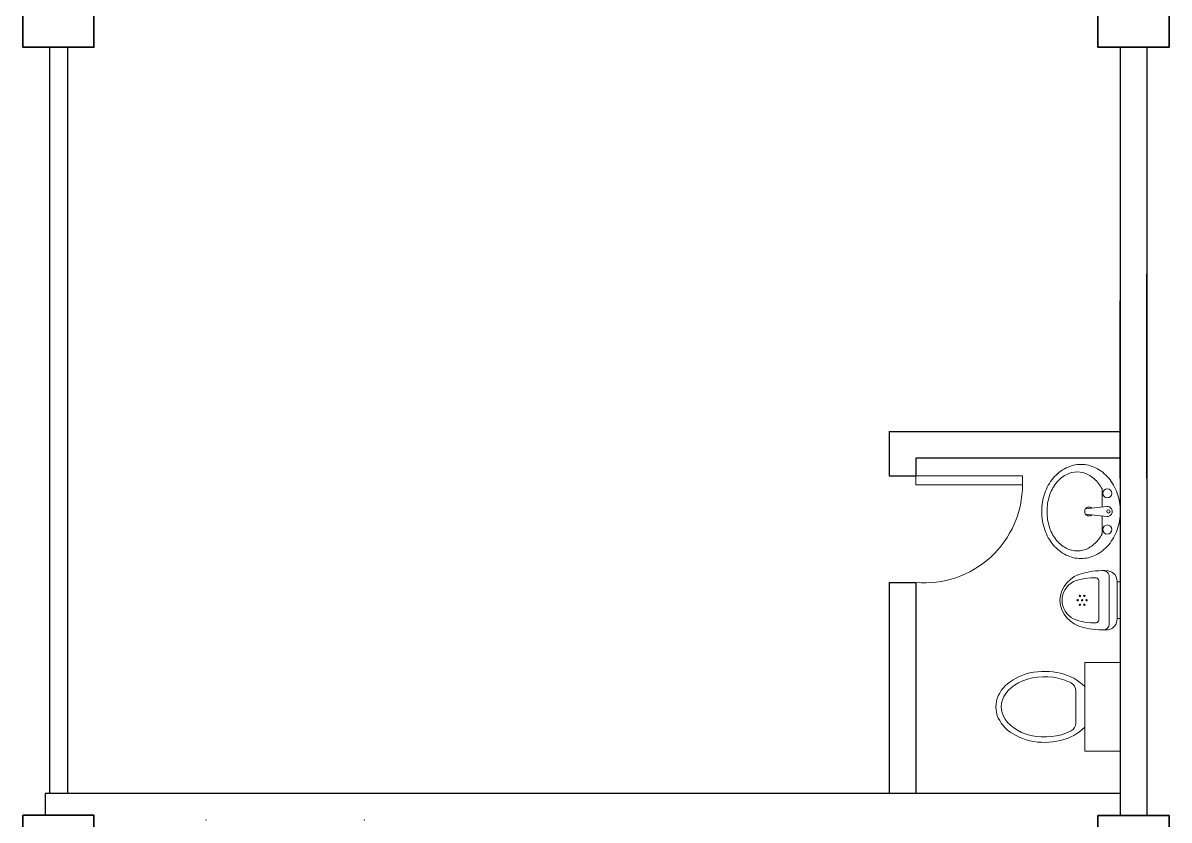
# Model space of a CAD drawing. Header units: inches. Extents: x 57 to 217, y -85 to 29.
# Drawn here: x 179.13 to 185.58, y -66.5 to -62.01 of the extents above; entities that cross this region are included whole.
import ezdxf

# ---------------------------------------------------------------- set-up
doc = ezdxf.new("R2010")
doc.units = ezdxf.units.IN
doc.header["$MEASUREMENT"] = 0

msp = doc.modelspace()

# ---------------------------------------------------------------- linework, layer by layer
at = {"color": 8, "linetype": 'ByBlock', "lineweight": 25}
for p, q in [((179.2773, -62.151), (179.2773, -66.3519)), ((179.3773, -62.151), (179.3773, -66.3519)), ((185.3024, -62.151), (185.3024, -66.476)), ((185.3024, -62.151), (185.3024, -66.476)), ((185.4524, -62.151), (185.4524, -66.476)), ((185.4524, -64.5781), (185.4524, -63.4281)), ((185.3024, -64.5781), (185.3024, -63.5781)), ((184.0025, -64.3144), (185.3024, -64.3135)), ((184.0025, -64.3144), (184.0025, -64.5644)), ((184.1525, -64.4644), (184.1525, -64.5644)), ((184.0025, -64.5644), (184.1525, -64.5644)), ((184.0025, -65.1644), (184.0025, -66.3519)), ((184.0025, -65.1644), (184.1525, -65.1644)), ((184.1525, -65.1644), (184.1525, -66.3519)), ((179.2524, -66.3519), (179.2524, -66.4748)), ((183.7024, -66.3519), (179.2524, -66.3519)), ((185.3024, -66.3519), (183.7024, -66.3519))]:
    msp.add_line(p, q, dxfattribs=at)
at = {"color": 8, "linetype": 'ByBlock', "lineweight": 9}
for p, q in [((185.3024, -63.0281), (185.3024, -62.151)), ((185.4524, -63.0281), (185.4524, -62.151)), ((185.3024, -63.0281), (185.3024, -63.4281)), ((185.4524, -63.0281), (185.4524, -63.4281)), ((185.3024, -64.5781), (185.3024, -64.9781)), ((185.4524, -64.5781), (185.4524, -64.9781)), ((185.4524, -66.1281), (185.4524, -64.9781)), ((185.3024, -66.1281), (185.3024, -65.1281)), ((185.3024, -66.1281), (185.3024, -66.476)), ((185.4524, -66.1281), (185.4524, -66.476))]:
    msp.add_line(p, q, dxfattribs=at)
at = {"color": 8, "linetype": 'ByBlock', "lineweight": 25, "ltscale": 0.3}
msp.add_line((185.3025, -64.4644), (184.1525, -64.4644), dxfattribs=at)
at = {"color": 8, "lineweight": 9}
for p, q in [((185.1046, -64.7499), (185.2264, -64.7366)), ((185.1046, -64.7789), (185.2264, -64.7922)), ((185.2411, -65.3964), (185.2411, -65.1324)), ((185.1025, -65.6144), (185.3025, -65.6144)), ((185.1025, -66.1144), (185.1025, -65.6144)), ((185.3025, -65.6144), (185.3025, -66.1144)), ((185.0525, -65.955), (185.0525, -65.774)), ((185.3025, -66.1144), (185.1025, -66.1144))]:
    msp.add_line(p, q, dxfattribs=at)
at = {"color": 8, "linetype": 'ByBlock', "lineweight": 35}
for points in [[(179.1273, -61.751), (179.5273, -61.751), (179.5273, -62.151), (179.1273, -62.151)], [(185.1773, -61.751), (185.5773, -61.751), (185.5773, -62.151), (185.1773, -62.151)], [(179.1273, -66.4748), (179.5273, -66.4748), (179.5273, -66.8748), (179.1273, -66.8748)], [(185.1773, -66.476), (185.5773, -66.476), (185.5773, -66.876), (185.1773, -66.876)]]:
    msp.add_lwpolyline(points, close=True, dxfattribs=at)
at = {"color": 8, "lineweight": 9}
msp.add_lwpolyline([(185.0815, -64.4994, 0.11576), (184.999, -64.5188, 0.104047), (184.9252, -64.577, 0.090875), (184.8778, -64.6609, 0.083344), (184.8605, -64.7644, 0.083344), (184.8778, -64.8679, 0.090875), (184.9252, -64.9518, 0.104047), (184.999, -65.0101, 0.11576), (185.0815, -65.0294, 0.11576), (185.1639, -65.0101, 0.104047), (185.2377, -64.9518, 0.090875), (185.2851, -64.8679, 0.083344), (185.3025, -64.7644, 0.083344), (185.2851, -64.6609, 0.090875), (185.2377, -64.577, 0.104047), (185.1639, -64.5188, 0.11576)], format="xyb", close=True, dxfattribs=at)
at = {"color": 8, "lineweight": 13, "ltscale": 0.03}
msp.add_lwpolyline([(184.1525, -64.5644), (184.1525, -64.6144), (184.7525, -64.6144), (184.7525, -64.5644)], close=True, dxfattribs=at)
at = {"color": 8, "lineweight": 9}
for points in [[(185.0605, -64.5419, 0.124838), (184.9979, -64.5578, 0.105788), (184.9402, -64.6071, 0.086697), (184.904, -64.6768, 0.076776), (184.8905, -64.7644, 0.076776), (184.904, -64.852, 0.086697), (184.9402, -64.9217, 0.105788), (184.9979, -64.971, 0.124838), (185.0605, -64.9869, 0.124838), (185.123, -64.971, 0.105788), (185.1807, -64.9217, 0.040067), (185.2005, -64.891), (185.2005, -64.7888, 0.040067)], [(185.2005, -64.74), (185.2005, -64.6378, 0.040067), (185.1807, -64.6071, 0.105788), (185.123, -64.5578, 0.124838), (185.0605, -64.5419, 0.124838)], [(185.285, -65.1609, 0.232594), (185.261, -65.1095, 0.150533), (185.2337, -65.0986, 0.085973), (185.0954, -65.1118, 0.343308), (184.9625, -65.2644)], [(185.1811, -65.2644), (185.1811, -65.1531, 0.398633), (185.1669, -65.1382, 0.107696), (185.0394, -65.1592, 0.267529), (184.975, -65.2644)], [(185.285, -65.3679, -0.232594), (185.261, -65.4193, -0.150533), (185.2337, -65.4302, -0.085973), (185.0954, -65.417, -0.343308), (184.9625, -65.2644)], [(185.1811, -65.2644), (185.1811, -65.3757, -0.398633), (185.1669, -65.3907, -0.107696), (185.0394, -65.3696, -0.267529), (184.975, -65.2644)]]:
    msp.add_lwpolyline(points, format="xyb", dxfattribs=at)
for points in [[(185.285, -65.2644), (185.285, -65.1609)], [(185.285, -65.1609), (185.3025, -65.1609), (185.3025, -65.2644)], [(185.285, -65.2644), (185.285, -65.3679)], [(185.285, -65.3679), (185.3025, -65.3679), (185.3025, -65.2644)]]:
    msp.add_lwpolyline(points, dxfattribs=at)
for centre, radius in [((185.2295, -64.6628), 0.0255), ((185.236, -64.7644), 0.0095), ((185.2295, -64.866), 0.0255), ((185.063, -65.2644), 0.004), ((185.0755, -65.2394), 0.004), ((185.088, -65.2644), 0.004), ((185.1005, -65.2394), 0.004), ((185.113, -65.2644), 0.004), ((185.0755, -65.2894), 0.004), ((185.1005, -65.2894), 0.004)]:
    msp.add_circle(centre, radius, dxfattribs=at)
at = {"color": 8, "lineweight": 13, "ltscale": 0.03}
msp.add_arc((184.2004, -64.6144), 0.5521, 265.02089, 0, dxfattribs=at)
at = {"color": 8, "lineweight": 9}
for centre, radius, start, end in [((185.1275, -64.7644), 0.025, 161.37929, 198.62071), ((185.1983, -64.7644), 0.0948, 171.20259, 188.79741), ((185.1275, -64.7644), 0.025, 48.79782, 143.69319), ((185.2295, -64.7644), 0.028, 263.75449, 96.24551), ((185.1275, -64.7644), 0.025, 216.30681, 311.20218), ((185.2061, -65.1324), 0.035, 0, 92.67766), ((185.2061, -65.3964), 0.035, 267.32234, 0), ((185.0025, -65.774), 0.05, 0, 61.99164), ((185.0025, -65.955), 0.05, 298.15006, 0)]:
    msp.add_arc(centre, radius, start, end, dxfattribs=at)
at = {"color": 8, "lineweight": 9, "extrusion": (0, 0, -1)}
msp.add_ellipse((184.8775, -65.8644), major_axis=(0.275, 0), ratio=0.727273, start_param=0.612555, end_param=5.670631, dxfattribs=at)
at = {"color": 8, "lineweight": 9}
msp.add_open_spline([(185.026, -65.9991), (185.0096, -66.0079), (184.9916, -66.0153), (184.9004, -66.0422), (184.8132, -66.0371), (184.6816, -65.9793), (184.6402, -65.9292), (184.6268, -65.8311), (184.6527, -65.7789), (184.7639, -65.7049), (184.8476, -65.687), (184.9614, -65.7027), (184.9963, -65.7141), (185.0259, -65.7299)], degree=3, knots=[0.937253, 0.937253, 0.937253, 0.937253, 1.185372, 1.185372, 2.113864, 2.113864, 3.042356, 3.042356, 3.970847, 3.970847, 4.899339, 4.899339, 5.346062, 5.346062, 5.346062, 5.346062], dxfattribs=at)
for p in [(185.3025, -65.2644), (180.1567, -66.5019), (181.0495, -66.5019)]:
    msp.add_point(p, dxfattribs=at)

doc.saveas('drawing.dxf')
